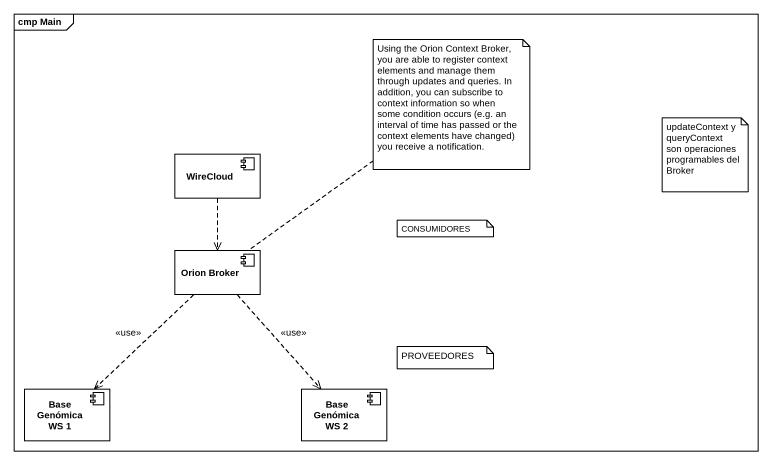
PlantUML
@startuml
mainframe cmp Main
component WireCloud
component "Orion Broker" as Orion_Broker
component "Base Genómica WS 1" as Base_Genómica_WS_1
component "Base Genómica WS 2" as Base_Genómica_WS_2
WireCloud ..> Orion_Broker
Orion_Broker ..> Base_Genómica_WS_1 : <<use>>
Orion_Broker ..> Base_Genómica_WS_2 : <<use>>
note top of Orion_Broker : Using the Orion Context Broker, you are able to register context elements and manage them through updates and queries. In addition, you can subscribe to context information so when some condition occurs (e.g. an interval of time has passed or the context elements have changed) you receive a notification.
note as N2
  updateContext y queryContext son operaciones programables del Broker
end note
note as N3
  CONSUMIDORES
end note
note as N4
  PROVEEDORES
end note
@enduml
